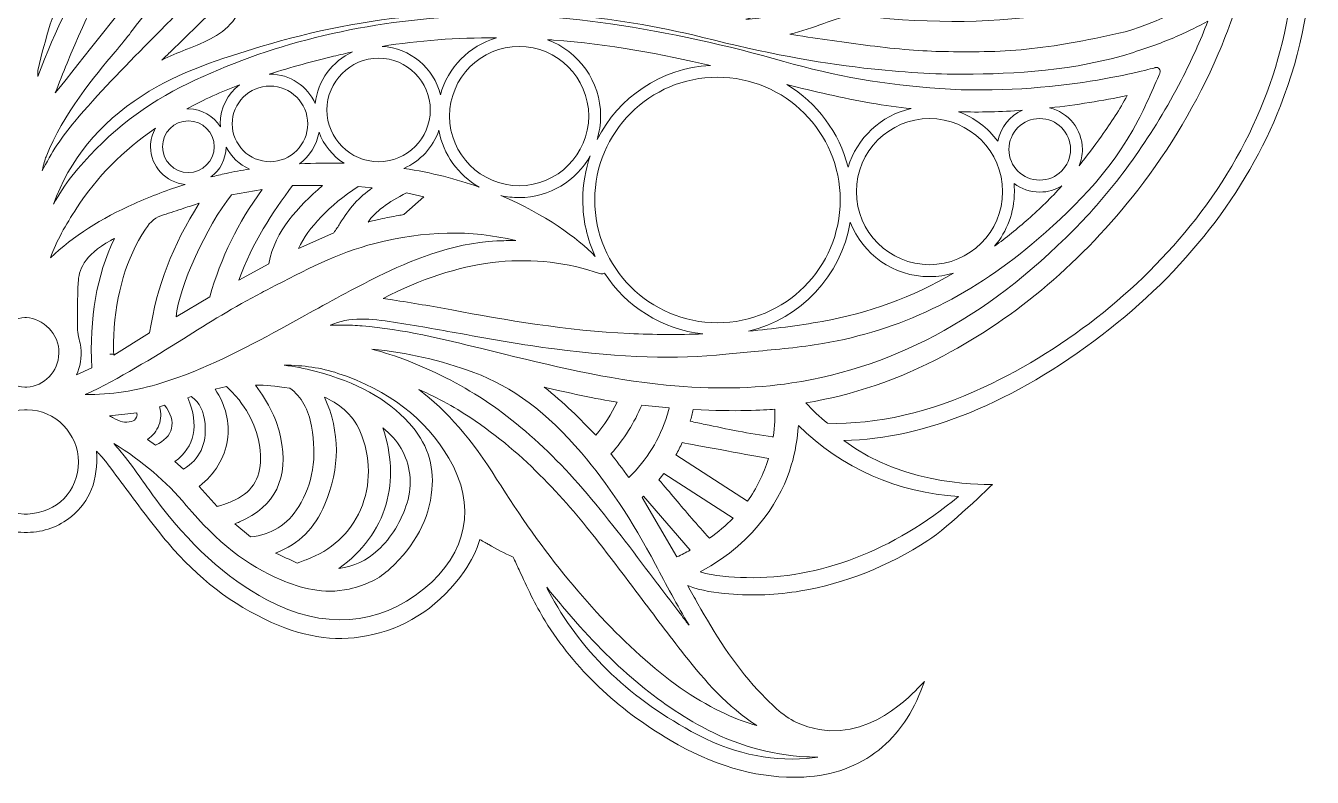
# Model space of a CAD drawing. Header units: millimetres. Extents: x -1149 to 2186, y 108 to 662.
# Drawn here: x 510.5 to 828.1, y 120.3 to 305.8 of the extents above; entities that cross this region are included whole.
import ezdxf

# ---------------------------------------------------------------- set-up
doc = ezdxf.new("R2010")
doc.units = ezdxf.units.MM
doc.header["$MEASUREMENT"] = 0
doc.layers.add('Layer 4', color=7, linetype='Continuous')

msp = doc.modelspace()

# ---------------------------------------------------------------- linework, layer by layer
at = {"layer": 'Layer 4', "lineweight": 0}
for points, knots in [([(827.94, 327.12), (827.94, 327.17), (827.94, 327.22), (827.92, 327.29), (828.01, 331.88), (826.6, 342.89), (826.6, 342.89), (826.6, 342.89), (791.05, 310.17), (742.73, 311.09), (735.01, 311.24), (726.81, 311.39), (718.32, 312.37), (730.85, 318.98), (742.76, 328.46), (755.7, 342.08), (764.54, 351.4), (772.45, 361.76), (780.09, 371.78), (780.09, 371.78), (781.32, 373.39), (781.32, 373.39), (785.52, 378.89), (796.55, 389.92), (796.55, 389.92), (796.34, 390.22), (790.96, 391.34), (789.13, 391.76), (782.79, 393.22), (776.4, 394.51), (769.99, 395.64), (758.45, 397.68), (746.84, 399.17), (735.17, 399.96), (737.12, 411.98), (736.38, 422.71), (732.94, 431.87), (730, 439.69), (725.11, 446.39), (718.4, 451.81), (713.27, 455.94), (704.45, 461.38), (691.22, 464.25), (698.81, 474.86), (717.15, 492.33), (717.15, 492.33), (717.15, 492.33), (716.86, 492.5), (716.86, 492.5), (712.16, 495.16), (707.01, 496.26), (702.46, 497.24), (681.59, 501.71), (659.68, 501.03), (635.49, 495.18), (635.49, 495.18), (635.45, 495.17), (635.37, 495.17), (627.82, 516.22), (614.32, 526.69), (604.23, 531.77), (595.03, 536.4), (587.09, 537.5), (584.38, 537.75), (584.38, 538.03), (584.39, 538.29), (584.41, 538.49), (584.4, 538.5), (584.38, 538.5), (584.37, 538.5), (584.19, 550.6), (581.59, 577.37), (581.59, 577.37), (581.59, 577.37), (573.92, 574.02), (570.82, 572.39), (570.82, 572.39), (570.05, 571.99), (570.05, 571.99), (567.87, 570.85), (564.57, 568.87), (561.67, 567.12), (561.39, 566.96), (561.13, 566.8), (560.86, 566.64), (560.86, 566.64), (558.8, 565.4), (558.34, 565.13), (558.41, 566.03), (558.51, 567.59), (558.66, 570.32), (558.83, 573.24), (559.02, 576.98), (558.96, 578.19), (558.73, 582.44), (558.46, 587.25), (558.07, 592), (557.23, 602.06), (554.32, 611.49), (549.42, 620.04), (541.02, 634.71), (529.28, 647.61), (513.53, 659.47), (513.12, 659.78), (510.45, 662.02), (510.45, 662.02), (510.45, 662.02), (507.79, 659.78), (507.37, 659.47), (491.62, 647.61), (479.88, 634.71), (471.48, 620.04), (466.58, 611.49), (463.67, 602.06), (462.83, 592), (462.44, 587.25), (462.18, 582.44), (461.95, 578.19), (461.88, 576.98), (462.07, 573.24), (462.24, 570.32), (462.4, 567.59), (462.49, 566.03), (462.56, 565.13), (462.1, 565.4), (460.04, 566.64), (460.04, 566.64), (459.78, 566.8), (459.51, 566.96), (459.24, 567.12), (456.33, 568.87), (453.04, 570.85), (450.85, 571.99), (450.85, 571.99), (450.08, 572.39), (450.08, 572.39), (446.98, 574.02), (439.32, 577.37), (439.32, 577.37), (439.32, 577.37), (436.71, 550.6), (436.53, 538.5), (436.52, 538.5), (436.5, 538.5), (436.49, 538.49), (436.51, 538.29), (436.52, 538.03), (436.52, 537.75), (433.81, 537.5), (425.87, 536.4), (416.67, 531.77), (406.58, 526.69), (393.08, 516.22), (385.53, 495.17), (385.46, 495.17), (385.41, 495.18), (385.41, 495.18), (361.23, 501.03), (339.32, 501.71), (318.44, 497.24), (313.89, 496.26), (308.74, 495.16), (304.04, 492.5), (304.04, 492.5), (303.75, 492.33), (303.75, 492.33), (303.75, 492.33), (322.09, 474.86), (329.68, 464.25), (316.45, 461.38), (307.63, 455.94), (302.5, 451.81), (295.79, 446.39), (290.9, 439.69), (287.97, 431.87), (284.53, 422.71), (283.78, 411.98), (285.73, 399.96), (274.07, 399.17), (262.45, 397.68), (250.91, 395.64), (244.5, 394.51), (238.11, 393.22), (231.77, 391.76), (229.95, 391.34), (224.56, 390.22), (224.35, 389.92), (224.35, 389.92), (235.39, 378.89), (239.58, 373.39), (239.58, 373.39), (240.81, 371.78), (240.81, 371.78), (248.45, 361.76), (256.36, 351.4), (265.2, 342.08), (278.14, 328.46), (290.06, 318.98), (302.58, 312.37), (294.1, 311.39), (285.89, 311.24), (278.17, 311.09), (229.85, 310.17), (194.3, 342.89), (194.3, 342.89), (194.3, 342.89), (192.9, 331.88), (192.98, 327.29), (192.97, 327.22), (192.96, 327.17), (192.96, 327.12), (192.76, 313.3), (195.34, 299.48), (200.62, 286.02), (209.02, 264.6), (224.26, 245.05), (244.67, 229.49), (266.65, 212.73), (288.1, 203.96), (308.43, 203.42), (293.15, 191.64), (271.72, 192.6), (271.72, 192.6), (271.72, 192.6), (282.7, 181.94), (287.66, 178.74), (297.63, 172.32), (308.2, 168.13), (319.07, 166.3), (324.97, 165.31), (330.93, 165.06), (336.8, 165.56), (339.98, 165.84), (343.62, 166.3), (346.99, 167.62), (346.13, 166.09), (345.31, 164.62), (344.48, 163.15), (340.39, 155.92), (335.76, 148.33), (329.66, 141.85), (326.61, 138.6), (323.63, 135.49), (320.12, 133.87), (304.85, 126.81), (292.47, 139.9), (290.22, 142.21), (290.22, 142.21), (288.52, 143.96), (288.52, 143.96), (288.52, 143.96), (289.41, 141.69), (289.41, 141.69), (291.98, 135.13), (295.79, 129.96), (300.74, 126.33), (305.97, 122.49), (312.35, 120.48), (319.71, 120.33), (320.04, 120.33), (320.38, 120.32), (320.72, 120.32), (330.82, 120.32), (340.83, 123.31), (351.28, 129.45), (364.5, 137.22), (374.9, 147.13), (382.18, 158.91), (384.66, 162.92), (386.68, 167.29), (388.64, 171.51), (389.12, 172.57), (389.61, 173.62), (390.11, 174.67), (392.3, 175.6), (394.27, 176.61), (396.12, 177.74), (396.37, 177.9), (396.67, 178.07), (396.99, 178.24), (397.41, 178.48), (397.88, 178.74), (398.33, 179.02), (399.1, 176.31), (400.39, 173.66), (402.16, 171.14), (407.95, 162.95), (415.55, 157.7), (424.77, 155.52), (432.86, 153.62), (441.03, 154.6), (449.74, 158.54), (459.45, 162.92), (468.05, 169.52), (475.31, 178.14), (478.95, 182.48), (482.39, 187.1), (485.71, 191.57), (487.33, 193.77), (489.02, 196.03), (490.7, 198.24), (491.21, 198.91), (491.8, 199.54), (492.54, 200.34), (492.67, 200.48), (492.81, 200.63), (492.95, 200.78), (492.57, 193.57), (494.57, 188.43), (499.18, 184.68), (502.32, 182.13), (505.97, 180.81), (510.03, 180.76), (510.03, 180.76), (510.38, 180.75), (510.38, 180.75), (510.38, 180.75), (510.38, 180.75), (510.38, 180.75), (510.38, 180.75), (510.45, 180.75), (510.45, 180.75), (510.45, 180.75), (510.53, 180.75), (510.53, 180.75), (510.53, 180.75), (510.53, 180.75), (510.53, 180.75), (510.53, 180.75), (510.87, 180.76), (510.87, 180.76), (514.93, 180.81), (518.58, 182.13), (521.72, 184.68), (526.34, 188.43), (528.34, 193.57), (527.96, 200.78), (528.1, 200.63), (528.23, 200.48), (528.37, 200.34), (529.1, 199.54), (529.69, 198.91), (530.2, 198.24), (531.89, 196.03), (533.57, 193.77), (535.2, 191.57), (538.52, 187.1), (541.95, 182.48), (545.6, 178.14), (552.85, 169.52), (561.45, 162.92), (571.16, 158.54), (579.87, 154.6), (588.04, 153.62), (596.13, 155.52), (605.35, 157.7), (612.96, 162.95), (618.74, 171.14), (620.51, 173.66), (621.8, 176.31), (622.58, 179.02), (623.03, 178.74), (623.49, 178.48), (623.91, 178.24), (624.23, 178.07), (624.53, 177.9), (624.79, 177.74), (626.63, 176.61), (628.6, 175.6), (630.8, 174.67), (631.29, 173.62), (631.78, 172.57), (632.27, 171.51), (634.22, 167.29), (636.24, 162.92), (638.72, 158.91), (646, 147.13), (656.4, 137.22), (669.62, 129.45), (680.07, 123.31), (690.08, 120.32), (700.18, 120.32), (700.52, 120.32), (700.86, 120.33), (701.2, 120.33), (708.55, 120.48), (714.93, 122.49), (720.16, 126.33), (725.11, 129.96), (728.93, 135.13), (731.49, 141.69), (731.49, 141.69), (732.38, 143.96), (732.38, 143.96), (732.38, 143.96), (730.68, 142.21), (730.68, 142.21), (728.44, 139.9), (716.06, 126.81), (700.79, 133.87), (697.27, 135.49), (694.29, 138.6), (691.24, 141.85), (685.15, 148.33), (680.52, 155.92), (676.42, 163.15), (675.59, 164.62), (674.77, 166.09), (673.91, 167.62), (677.28, 166.3), (680.92, 165.84), (684.1, 165.56), (689.97, 165.06), (695.93, 165.31), (701.83, 166.3), (712.71, 168.13), (723.28, 172.32), (733.24, 178.74), (738.2, 181.94), (749.18, 192.6), (749.18, 192.6), (749.18, 192.6), (727.76, 191.64), (712.47, 203.42), (732.81, 203.96), (754.25, 212.73), (776.23, 229.49), (796.65, 245.05), (811.88, 264.6), (820.28, 286.02), (825.56, 299.48), (828.14, 313.3), (827.94, 327.12)], [0, 0, 0, 0, 1, 1, 1, 2, 2, 2, 3, 3, 3, 4, 4, 4, 5, 5, 5, 6, 6, 6, 7, 7, 7, 8, 8, 8, 9, 9, 9, 10, 10, 10, 11, 11, 11, 12, 12, 12, 13, 13, 13, 14, 14, 14, 15, 15, 15, 16, 16, 16, 17, 17, 17, 18, 18, 18, 19, 19, 19, 20, 20, 20, 21, 21, 21, 22, 22, 22, 23, 23, 23, 24, 24, 24, 25, 25, 25, 26, 26, 26, 27, 27, 27, 28, 28, 28, 29, 29, 29, 30, 30, 30, 31, 31, 31, 32, 32, 32, 33, 33, 33, 34, 34, 34, 35, 35, 35, 36, 36, 36, 37, 37, 37, 38, 38, 38, 39, 39, 39, 40, 40, 40, 41, 41, 41, 42, 42, 42, 43, 43, 43, 44, 44, 44, 45, 45, 45, 46, 46, 46, 47, 47, 47, 48, 48, 48, 49, 49, 49, 50, 50, 50, 51, 51, 51, 52, 52, 52, 53, 53, 53, 54, 54, 54, 55, 55, 55, 56, 56, 56, 57, 57, 57, 58, 58, 58, 59, 59, 59, 60, 60, 60, 61, 61, 61, 62, 62, 62, 63, 63, 63, 64, 64, 64, 65, 65, 65, 66, 66, 66, 67, 67, 67, 68, 68, 68, 69, 69, 69, 70, 70, 70, 71, 71, 71, 72, 72, 72, 73, 73, 73, 74, 74, 74, 75, 75, 75, 76, 76, 76, 77, 77, 77, 78, 78, 78, 79, 79, 79, 80, 80, 80, 81, 81, 81, 82, 82, 82, 83, 83, 83, 84, 84, 84, 85, 85, 85, 86, 86, 86, 87, 87, 87, 88, 88, 88, 89, 89, 89, 90, 90, 90, 91, 91, 91, 92, 92, 92, 93, 93, 93, 94, 94, 94, 95, 95, 95, 96, 96, 96, 97, 97, 97, 98, 98, 98, 99, 99, 99, 100, 100, 100, 101, 101, 101, 102, 102, 102, 103, 103, 103, 104, 104, 104, 105, 105, 105, 106, 106, 106, 107, 107, 107, 108, 108, 108, 109, 109, 109, 110, 110, 110, 111, 111, 111, 112, 112, 112, 113, 113, 113, 114, 114, 114, 115, 115, 115, 116, 116, 116, 117, 117, 117, 118, 118, 118, 119, 119, 119, 120, 120, 120, 121, 121, 121, 122, 122, 122, 123, 123, 123, 124, 124, 124, 125, 125, 125, 126, 126, 126, 127, 127, 127, 128, 128, 128, 129, 129, 129, 130, 130, 130, 131, 131, 131, 132, 132, 132, 133, 133, 133, 134, 134, 134, 135, 135, 135, 136, 136, 136, 137, 137, 137, 138, 138, 138, 139, 139, 139, 140, 140, 140, 141, 141, 141, 142, 142, 142, 143, 143, 143, 144, 144, 144, 144]), ([(459.81, 338.94), (460.07, 345.43), (461.85, 351.95), (465.41, 359.45), (470.03, 369.15), (476.22, 377.52), (481.68, 384.41), (490.72, 395.86), (497.68, 405.07), (504.75, 419.4), (506.89, 423.74), (508.77, 428.41), (510.45, 433.59), (512.14, 428.41), (514.01, 423.74), (516.15, 419.4), (523.23, 405.07), (530.18, 395.86), (539.23, 384.41), (544.68, 377.52), (550.88, 369.15), (555.49, 359.45), (559.05, 351.95), (560.83, 345.43), (561.1, 338.94), (561.44, 330.54), (558.95, 322.89), (553.51, 315.57), (550.28, 311.23), (546.39, 307.32), (542.63, 303.53), (542.09, 302.99), (541.55, 302.44), (541.01, 301.9), (534.6, 295.41), (528.36, 289.02), (522.55, 282.17), (519.38, 278.44), (516.69, 274.35), (514.52, 269.96), (514.88, 271.61), (515.2, 272.78), (515.47, 273.47), (519.79, 284.25), (527.43, 293.33), (532.5, 299.35), (534.07, 301.21), (535.42, 302.82), (536.43, 304.17), (538.18, 306.52), (540.03, 308.88), (541.82, 311.15), (541.82, 311.15), (541.85, 311.18), (541.85, 311.18), (544.44, 314.47), (547.11, 317.87), (549.57, 321.37), (554.43, 328.27), (556.59, 335.7), (555.99, 343.44), (555.56, 349.07), (553.79, 354.31), (550.72, 359.03), (545.87, 366.51), (540.63, 373.78), (535.55, 380.82), (534.25, 382.63), (532.92, 384.44), (531.63, 386.18), (526.69, 392.88), (521.57, 399.81), (517.73, 407.35), (517.73, 407.35), (517.3, 408.19), (517.3, 408.19), (517.29, 408.2), (517.28, 408.22), (517.27, 408.23), (514.5, 412.99), (511.42, 422.79), (511.39, 422.89), (511.26, 423.3), (510.88, 423.58), (510.45, 423.58), (510.02, 423.58), (509.64, 423.3), (509.51, 422.89), (509.48, 422.79), (506.41, 412.99), (503.63, 408.23), (503.62, 408.22), (503.61, 408.2), (503.61, 408.19), (503.61, 408.19), (503.18, 407.34), (503.18, 407.34), (499.33, 399.81), (494.22, 392.88), (489.27, 386.18), (487.99, 384.44), (486.66, 382.63), (485.34, 380.81), (480.28, 373.78), (475.04, 366.51), (470.18, 359.03), (467.11, 354.31), (465.34, 349.07), (464.91, 343.44), (464.32, 335.7), (466.48, 328.27), (471.33, 321.37), (473.79, 317.87), (476.47, 314.47), (479.06, 311.18), (479.06, 311.18), (479.08, 311.15), (479.08, 311.15), (480.87, 308.88), (482.72, 306.52), (484.47, 304.17), (485.48, 302.82), (486.84, 301.21), (488.41, 299.34), (493.47, 293.33), (501.11, 284.25), (505.43, 273.47), (505.71, 272.78), (506.02, 271.61), (506.38, 269.96), (504.21, 274.35), (501.52, 278.44), (498.35, 282.17), (492.54, 289.02), (486.3, 295.41), (479.89, 301.9), (479.35, 302.44), (478.81, 302.99), (478.27, 303.53), (474.51, 307.32), (470.62, 311.23), (467.4, 315.57), (461.95, 322.89), (459.46, 330.54), (459.81, 338.94)], [0, 0, 0, 0, 1, 1, 1, 2, 2, 2, 3, 3, 3, 4, 4, 4, 5, 5, 5, 6, 6, 6, 7, 7, 7, 8, 8, 8, 9, 9, 9, 10, 10, 10, 11, 11, 11, 12, 12, 12, 13, 13, 13, 14, 14, 14, 15, 15, 15, 16, 16, 16, 17, 17, 17, 18, 18, 18, 19, 19, 19, 20, 20, 20, 21, 21, 21, 22, 22, 22, 23, 23, 23, 24, 24, 24, 25, 25, 25, 26, 26, 26, 27, 27, 27, 28, 28, 28, 29, 29, 29, 30, 30, 30, 31, 31, 31, 32, 32, 32, 33, 33, 33, 34, 34, 34, 35, 35, 35, 36, 36, 36, 37, 37, 37, 38, 38, 38, 39, 39, 39, 40, 40, 40, 41, 41, 41, 42, 42, 42, 43, 43, 43, 44, 44, 44, 45, 45, 45, 46, 46, 46, 47, 47, 47, 48, 48, 48, 48]), ([(758.87, 392.54), (768.55, 391.11), (783.52, 388.66), (788.46, 387.59), (785.38, 384.51), (777.61, 376), (774.49, 371.86), (774.49, 371.86), (774.44, 371.78), (774.44, 371.78), (773.6, 370.67), (772.76, 369.55), (771.91, 368.44), (764.08, 358.21), (753.46, 345.03), (740.77, 333.79), (727.96, 322.43), (715.32, 314.75), (702.13, 310.3), (697.02, 308.58), (692.53, 307.63), (688.25, 307.38), (688.33, 307.41), (688.41, 307.43), (688.49, 307.45), (688.49, 307.45), (688.65, 307.51), (688.65, 307.51), (694.33, 309.31), (699.7, 311.01), (705.11, 312.86), (722.01, 318.62), (735.98, 328.72), (747.83, 343.73), (756.68, 354.93), (774.94, 382.02), (775.13, 382.3), (775.31, 382.58), (775.34, 382.93), (775.21, 383.24), (774.97, 383.78), (774.7, 384.4), (768.41, 385.34), (764.79, 385.88), (759.86, 386.41), (754.5, 386.84), (741.91, 387.85), (729.78, 388.12), (722.06, 387.55), (711.63, 386.79), (700.76, 385.12), (688.84, 382.46), (666.32, 377.43), (644.64, 368.68), (624.39, 356.45), (603.34, 343.73), (583.53, 328.38), (565.54, 310.85), (565.2, 310.52), (564.8, 310.18), (564.39, 309.85), (563.59, 309.18), (562.76, 308.49), (562.11, 307.57), (559.23, 303.55), (554.87, 301.83), (550.26, 300.01), (550.26, 300.01), (550, 299.91), (550, 299.91), (548, 299.12), (546.06, 298.25), (544.1, 297.33), (544.7, 297.91), (545.3, 298.49), (545.9, 299.08), (545.9, 299.08), (545.92, 299.1), (545.92, 299.1), (552.43, 305.41), (558.57, 311.37), (564.88, 317.39), (570.3, 322.57), (576.63, 328.57), (583.11, 334.29), (607.05, 355.43), (628.35, 370.33), (650.16, 381.18), (662.2, 387.17), (673.34, 391.21), (684.22, 393.52), (693.07, 395.4), (701.96, 395.74), (709.48, 395.83), (710.71, 395.84), (711.94, 395.85), (713.17, 395.85), (728.62, 395.85), (743.97, 394.74), (758.87, 392.54)], [0, 0, 0, 0, 1, 1, 1, 2, 2, 2, 3, 3, 3, 4, 4, 4, 5, 5, 5, 6, 6, 6, 7, 7, 7, 8, 8, 8, 9, 9, 9, 10, 10, 10, 11, 11, 11, 12, 12, 12, 13, 13, 13, 14, 14, 14, 15, 15, 15, 16, 16, 16, 17, 17, 17, 18, 18, 18, 19, 19, 19, 20, 20, 20, 21, 21, 21, 22, 22, 22, 23, 23, 23, 24, 24, 24, 25, 25, 25, 26, 26, 26, 27, 27, 27, 28, 28, 28, 29, 29, 29, 30, 30, 30, 31, 31, 31, 32, 32, 32, 33, 33, 33, 33]), ([(513.4, 294.53), (513.43, 294.72), (513.47, 294.92), (513.51, 295.11), (517.02, 309.89), (522.51, 324.49), (529.84, 338.5), (533.15, 344.81), (536.97, 351.4), (542.52, 356.82), (543.18, 357.46), (543.89, 358.09), (544.65, 358.75), (547.32, 354.59), (549.1, 350.37), (550.09, 345.92), (550.08, 345.91), (550.08, 345.9), (550.07, 345.89), (541.7, 341.18), (534.58, 334), (528.32, 323.94), (522.67, 314.89), (517.87, 305.02), (513.4, 293.23), (513.4, 293.23), (513.4, 294.53), (513.4, 294.53)], [0, 0, 0, 0, 1, 1, 1, 2, 2, 2, 3, 3, 3, 4, 4, 4, 5, 5, 5, 6, 6, 6, 7, 7, 7, 8, 8, 8, 9, 9, 9, 9]), ([(550.6, 339.8), (550.65, 337.93), (550.21, 336.12), (549.74, 334.4), (548.39, 329.51), (545.85, 324.85), (541.51, 319.28), (535.06, 311), (524.38, 297.51), (517.76, 289.21), (518.69, 291.68), (519.64, 294.15), (520.65, 296.57), (525.73, 308.79), (530.55, 318.74), (537.55, 327.58), (541.9, 333.07), (545.98, 336.9), (550.6, 339.8)], [0, 0, 0, 0, 1, 1, 1, 2, 2, 2, 3, 3, 3, 4, 4, 4, 5, 5, 5, 6, 6, 6, 6]), ([(823.68, 325.2), (823.59, 302.55), (815.42, 279.32), (800.65, 259.77), (786.98, 241.67), (767.94, 226.33), (747.02, 216.57), (733.67, 210.34), (720.68, 207.35), (708.4, 207.68), (706.51, 209.26), (704.73, 210.95), (703.1, 212.73), (714.54, 214.56), (725.98, 218.47), (737.12, 224.37), (755.25, 233.96), (771.36, 247.71), (785.03, 265.22), (793.01, 275.46), (799.7, 286.77), (804.92, 298.84), (806.21, 301.81), (807.33, 304.88), (808.41, 307.86), (808.81, 308.96), (810.13, 314.56), (810.28, 315.19), (810.37, 315.57), (810.23, 315.96), (809.93, 316.19), (809.62, 316.43), (809.2, 316.46), (808.86, 316.28), (808.68, 316.18), (790.17, 306.3), (781.93, 304.33), (773.73, 302.36), (766.19, 300.99), (758.88, 300.14), (751.92, 299.33), (744.87, 299.31), (738.29, 299.4), (732.84, 299.47), (726.91, 299.9), (720.14, 300.72), (713.89, 301.48), (707.7, 302.4), (701.13, 303.38), (700.46, 303.48), (699.78, 303.58), (699.1, 303.68), (702.03, 304.52), (704.82, 305.36), (707.53, 306.39), (709.48, 307.14), (713.55, 308.42), (714.33, 308.56), (731.32, 306.32), (747.52, 306.29), (762.47, 308.48), (779.39, 310.95), (794.71, 316.28), (807.98, 324.31), (812.74, 327.18), (820.39, 333.06), (823.69, 335.63), (823.7, 333.03), (823.71, 328.52), (823.63, 325.78), (823.62, 325.59), (823.64, 325.4), (823.68, 325.2)], [0, 0, 0, 0, 1, 1, 1, 2, 2, 2, 3, 3, 3, 4, 4, 4, 5, 5, 5, 6, 6, 6, 7, 7, 7, 8, 8, 8, 9, 9, 9, 10, 10, 10, 11, 11, 11, 12, 12, 12, 13, 13, 13, 14, 14, 14, 15, 15, 15, 16, 16, 16, 17, 17, 17, 18, 18, 18, 19, 19, 19, 20, 20, 20, 21, 21, 21, 22, 22, 22, 23, 23, 23, 24, 24, 24, 24]), ([(668.62, 217.1), (654.18, 218.47), (639.88, 221.98), (626.05, 225.39), (626.05, 225.39), (623.09, 226.12), (623.09, 226.12), (613.5, 228.47), (603.58, 230.91), (593.49, 231.73), (592, 231.85), (590.43, 231.9), (588.54, 231.9), (587.56, 231.9), (586.58, 231.89), (585.6, 231.87), (590.3, 234.05), (595.86, 233.48), (601.23, 232.65), (606.75, 231.8), (612.34, 230.8), (617.79, 229.82), (625.39, 228.45), (633.25, 227.04), (641.04, 226.03), (657.93, 223.83), (670.96, 223.42), (683.31, 224.72), (685.64, 224.96), (688.02, 225.18), (690.35, 225.4), (695.92, 225.91), (701.67, 226.43), (707.29, 227.38), (726.01, 230.53), (743.38, 238.78), (758.91, 251.9), (768.05, 259.62), (778.33, 269.3), (785.17, 282.48), (787.09, 286.19), (790.38, 293.8), (790.52, 294.12), (790.67, 294.47), (790.61, 294.87), (790.35, 295.16), (790.1, 295.44), (789.71, 295.56), (789.34, 295.45), (789.1, 295.38), (764.58, 288.34), (736.18, 290.28), (722.77, 291.19), (710.17, 293.39), (697.64, 296.99), (683.71, 301), (669.32, 304.12), (654.87, 306.27), (641.45, 308.27), (627.92, 308.83), (614.65, 307.93), (590.46, 306.29), (568.27, 300.47), (548.69, 290.62), (538.5, 285.49), (529.47, 278.12), (521.84, 268.71), (520.09, 266.55), (518.66, 264.14), (517.32, 261.75), (521.21, 272.63), (528.54, 281.61), (539.19, 288.53), (548.37, 294.5), (559.06, 297.76), (568.49, 300.64), (581.38, 304.57), (594.85, 307.18), (608.53, 308.38), (631.74, 310.42), (654.99, 308.59), (677.64, 302.92), (693.14, 299.05), (705.78, 296.65), (717.44, 295.36), (727.16, 294.29), (734.98, 293.81), (742.03, 293.84), (754.62, 293.91), (769.45, 294.59), (783.97, 299.23), (788.22, 300.59), (791.89, 301.94), (795.18, 303.37), (797.6, 304.42), (799.9, 305.63), (802.34, 306.91), (800.53, 302.14), (798.37, 297.34), (795.76, 292.32), (788.88, 279.06), (780.7, 267.42), (771.46, 257.72), (749.61, 234.8), (726.1, 221.68), (699.6, 217.63), (690.22, 216.19), (680.08, 216.02), (668.62, 217.1)], [0, 0, 0, 0, 1, 1, 1, 2, 2, 2, 3, 3, 3, 4, 4, 4, 5, 5, 5, 6, 6, 6, 7, 7, 7, 8, 8, 8, 9, 9, 9, 10, 10, 10, 11, 11, 11, 12, 12, 12, 13, 13, 13, 14, 14, 14, 15, 15, 15, 16, 16, 16, 17, 17, 17, 18, 18, 18, 19, 19, 19, 20, 20, 20, 21, 21, 21, 22, 22, 22, 23, 23, 23, 24, 24, 24, 25, 25, 25, 26, 26, 26, 27, 27, 27, 28, 28, 28, 29, 29, 29, 30, 30, 30, 31, 31, 31, 32, 32, 32, 33, 33, 33, 34, 34, 34, 35, 35, 35, 36, 36, 36, 36]), ([(612.85, 288.71), (611.25, 295.33), (605.44, 300.32), (598.43, 300.7), (607.46, 302.16), (616.82, 302.87), (626.67, 302.82), (619.95, 300.86), (614.67, 295.48), (612.85, 288.71)], [0, 0, 0, 0, 1, 1, 1, 2, 2, 2, 3, 3, 3, 3]), ([(651.56, 277.72), (652.11, 279.55), (652.41, 281.49), (652.41, 283.5), (652.41, 292.13), (646.95, 299.5), (639.31, 302.36), (639.79, 302.33), (640.26, 302.3), (640.74, 302.27), (654.42, 301.28), (667.87, 298.71), (679.53, 296), (667.3, 295.37), (656.79, 288.09), (651.56, 277.72)], [0, 0, 0, 0, 1, 1, 1, 2, 2, 2, 3, 3, 3, 4, 4, 4, 5, 5, 5, 5]), ([(581.96, 286.59), (580.04, 290.86), (575.75, 293.85), (570.77, 293.85), (570.71, 293.85), (570.66, 293.84), (570.6, 293.84), (576.08, 295.62), (581.45, 297.04), (586.47, 298.27), (588.02, 298.65), (589.58, 299), (591.15, 299.33), (586.15, 297.07), (582.53, 292.27), (581.96, 286.59)], [0, 0, 0, 0, 1, 1, 1, 2, 2, 2, 3, 3, 3, 4, 4, 4, 5, 5, 5, 5]), ([(649.47, 283.5), (649.47, 274.03), (641.76, 266.32), (632.29, 266.32), (622.82, 266.32), (615.11, 274.03), (615.11, 283.5), (615.11, 292.97), (622.82, 300.68), (632.29, 300.68), (641.76, 300.68), (649.47, 292.97), (649.47, 283.5)], [0, 0, 0, 0, 1, 1, 1, 2, 2, 2, 3, 3, 3, 4, 4, 4, 4]), ([(584.83, 285.01), (584.83, 292.05), (590.55, 297.77), (597.59, 297.77), (604.63, 297.77), (610.35, 292.05), (610.35, 285.01), (610.35, 277.98), (604.63, 272.25), (597.59, 272.25), (590.55, 272.25), (584.83, 277.98), (584.83, 285.01)], [0, 0, 0, 0, 1, 1, 1, 2, 2, 2, 3, 3, 3, 4, 4, 4, 4]), ([(650.96, 262.8), (650.96, 279.51), (664.55, 293.1), (681.26, 293.1), (697.97, 293.1), (711.57, 279.51), (711.57, 262.8), (711.57, 246.09), (697.97, 232.49), (681.26, 232.49), (664.55, 232.49), (650.96, 246.09), (650.96, 262.8)], [0, 0, 0, 0, 1, 1, 1, 2, 2, 2, 3, 3, 3, 4, 4, 4, 4]), ([(558.5, 281.58), (558.5, 281.34), (558.51, 281.1), (558.52, 280.87), (556.87, 283.5), (553.94, 285.27), (550.61, 285.27), (550.48, 285.27), (550.35, 285.26), (550.22, 285.26), (554.46, 287.57), (558.83, 289.54), (563.21, 291.23), (560.35, 288.99), (558.5, 285.5), (558.5, 281.58)], [0, 0, 0, 0, 1, 1, 1, 2, 2, 2, 3, 3, 3, 4, 4, 4, 5, 5, 5, 5]), ([(570.77, 272.25), (565.63, 272.25), (561.44, 276.44), (561.44, 281.58), (561.44, 286.72), (565.63, 290.9), (570.77, 290.9), (575.91, 290.9), (580.09, 286.72), (580.09, 281.58), (580.09, 276.44), (575.91, 272.25), (570.77, 272.25)], [0, 0, 0, 0, 1, 1, 1, 2, 2, 2, 3, 3, 3, 4, 4, 4, 4]), ([(713.52, 270.86), (711.36, 279.48), (705.84, 286.77), (698.43, 291.26), (704.99, 289.61), (712.11, 287.96), (719.26, 286.71), (722.52, 286.14), (725.8, 285.69), (729.11, 285.34), (721.66, 283.7), (715.69, 278.1), (713.52, 270.86)], [0, 0, 0, 0, 1, 1, 1, 2, 2, 2, 3, 3, 3, 4, 4, 4, 4]), ([(763.28, 285.54), (770.03, 286.26), (776.35, 287.26), (782.42, 288.57), (780.62, 285.1), (778.47, 281.96), (776.09, 278.58), (774.27, 275.99), (772.44, 273.56), (770.58, 271.26), (771.1, 272.5), (771.38, 273.86), (771.38, 275.29), (771.38, 280.26), (767.92, 284.43), (763.28, 285.54)], [0, 0, 0, 0, 1, 1, 1, 2, 2, 2, 3, 3, 3, 4, 4, 4, 5, 5, 5, 5]), ([(751.65, 264.85), (751.65, 254.91), (743.56, 246.82), (733.62, 246.82), (723.67, 246.82), (715.58, 254.91), (715.58, 264.85), (715.58, 274.8), (723.67, 282.89), (733.62, 282.89), (743.56, 282.89), (751.65, 274.8), (751.65, 264.85)], [0, 0, 0, 0, 1, 1, 1, 2, 2, 2, 3, 3, 3, 4, 4, 4, 4]), ([(750.49, 277.3), (748.06, 280.58), (744.7, 283.14), (740.8, 284.56), (746.03, 284.42), (751.29, 284.54), (756.57, 284.93), (753.47, 283.55), (751.15, 280.72), (750.49, 277.3)], [0, 0, 0, 0, 1, 1, 1, 2, 2, 2, 3, 3, 3, 3]), ([(760.84, 282.89), (765.03, 282.89), (768.44, 279.48), (768.44, 275.29), (768.44, 271.09), (765.03, 267.69), (760.84, 267.69), (756.64, 267.69), (753.24, 271.09), (753.24, 275.29), (753.24, 279.48), (756.64, 282.89), (760.84, 282.89)], [0, 0, 0, 0, 1, 1, 1, 2, 2, 2, 3, 3, 3, 4, 4, 4, 4]), ([(516.55, 248.5), (518.05, 252.69), (520.27, 256.55), (523.05, 260.82), (528.05, 268.5), (534.45, 274.99), (542.48, 280.51), (541.72, 279.16), (541.28, 277.6), (541.28, 275.94), (541.28, 271.07), (545.04, 267.06), (549.81, 266.65), (545.7, 265.34), (541.54, 263.76), (537.25, 261.87), (529.04, 258.26), (522.24, 253.87), (516.55, 248.5)], [0, 0, 0, 0, 1, 1, 1, 2, 2, 2, 3, 3, 3, 4, 4, 4, 5, 5, 5, 6, 6, 6, 6]), ([(550.61, 282.32), (554.13, 282.32), (556.99, 279.46), (556.99, 275.94), (556.99, 272.42), (554.13, 269.56), (550.61, 269.56), (547.09, 269.56), (544.23, 272.42), (544.23, 275.94), (544.23, 279.46), (547.09, 282.32), (550.61, 282.32)], [0, 0, 0, 0, 1, 1, 1, 2, 2, 2, 3, 3, 3, 4, 4, 4, 4]), ([(603.82, 270.6), (607.88, 272.36), (611.05, 275.79), (612.47, 280.02), (613.53, 274), (617.27, 268.89), (622.41, 265.98), (616.86, 267.94), (610.66, 269.56), (603.82, 270.6)], [0, 0, 0, 0, 1, 1, 1, 2, 2, 2, 3, 3, 3, 3]), ([(582.87, 279.55), (584.05, 276.37), (586.24, 273.67), (589.05, 271.84), (585.27, 271.94), (581.61, 271.89), (578.04, 271.7), (580.55, 273.56), (582.33, 276.35), (582.87, 279.55)], [0, 0, 0, 0, 1, 1, 1, 2, 2, 2, 3, 3, 3, 3]), ([(559.93, 275.84), (561.2, 273.46), (563.22, 271.54), (565.68, 270.42), (563.74, 270.11), (561.82, 269.75), (559.92, 269.35), (558.68, 269.08), (557.44, 268.79), (556.19, 268.48), (558.44, 270.16), (559.9, 272.83), (559.93, 275.84)], [0, 0, 0, 0, 1, 1, 1, 2, 2, 2, 3, 3, 3, 4, 4, 4, 4]), ([(632.29, 263.38), (639.83, 263.38), (646.41, 267.55), (649.86, 273.71), (648.66, 270.29), (648.01, 266.62), (648.01, 262.8), (648.01, 257.83), (649.11, 253.11), (651.08, 248.87), (646.66, 253.39), (638.8, 259.23), (627.8, 263.89), (629.25, 263.56), (630.75, 263.38), (632.29, 263.38)], [0, 0, 0, 0, 1, 1, 1, 2, 2, 2, 3, 3, 3, 4, 4, 4, 5, 5, 5, 5]), ([(754.59, 264.85), (754.59, 265.53), (754.56, 266.2), (754.49, 266.87), (756.26, 265.53), (758.46, 264.74), (760.84, 264.74), (762.85, 264.74), (764.73, 265.31), (766.33, 266.29), (763.63, 263.31), (760.87, 260.58), (758.01, 258.09), (755.27, 255.69), (752.51, 253.47), (749.71, 251.41), (752.75, 255.05), (754.59, 259.74), (754.59, 264.85)], [0, 0, 0, 0, 1, 1, 1, 2, 2, 2, 3, 3, 3, 4, 4, 4, 5, 5, 5, 6, 6, 6, 6]), ([(561.27, 264.03), (561.27, 264.03), (568.84, 265.37), (568.84, 265.37), (562.82, 257.12), (558.68, 248.65), (555.9, 238.93), (555.9, 238.93), (547.56, 233.98), (547.56, 233.98), (548.34, 241.41), (555.03, 256.27), (561.27, 264.03)], [0, 0, 0, 0, 1, 1, 1, 2, 2, 2, 3, 3, 3, 4, 4, 4, 4]), ([(576.35, 266.36), (576.35, 266.36), (583.7, 266.36), (583.7, 266.36), (577.65, 260.87), (572.09, 255.5), (570.48, 247.01), (570.48, 247.01), (563.07, 242.98), (563.07, 242.98), (566.38, 252.3), (571.37, 259.72), (576.35, 266.36)], [0, 0, 0, 0, 1, 1, 1, 2, 2, 2, 3, 3, 3, 4, 4, 4, 4]), ([(592.5, 266.12), (592.5, 266.12), (595.97, 265.8), (595.97, 265.8), (594.42, 264.57), (592.96, 263.37), (591.67, 261.96), (590.3, 260.46), (589.19, 258.76), (588.02, 256.95), (587.55, 256.22), (587.06, 255.47), (586.54, 254.69), (586.54, 254.69), (577.81, 250.85), (577.81, 250.85), (580.2, 255.98), (585.41, 261.43), (592.5, 266.12)], [0, 0, 0, 0, 1, 1, 1, 2, 2, 2, 3, 3, 3, 4, 4, 4, 5, 5, 5, 6, 6, 6, 6]), ([(604.51, 264.53), (604.51, 264.53), (608.78, 263.6), (608.78, 263.6), (608.78, 263.6), (603.78, 259.18), (603.78, 259.18), (603.37, 259.11), (602.94, 259.03), (602.5, 258.95), (602.5, 258.95), (602.46, 258.94), (602.46, 258.94), (601.01, 258.69), (599.52, 258.42), (597.99, 258.09), (596.98, 257.87), (596, 257.62), (594.99, 257.36), (596.7, 259.85), (599.93, 262.3), (604.51, 264.53)], [0, 0, 0, 0, 1, 1, 1, 2, 2, 2, 3, 3, 3, 4, 4, 4, 5, 5, 5, 6, 6, 6, 7, 7, 7, 7]), ([(531.19, 224.72), (531.19, 224.72), (532.17, 224.75), (532.17, 224.75), (532.15, 226.46), (532.13, 227.93), (532.2, 229.37), (532.72, 239.78), (535.27, 248.36), (540.01, 255.6), (541.26, 257.53), (542.6, 258.58), (544.46, 259.13), (546.16, 259.63), (547.85, 260.2), (549.5, 260.75), (550.74, 261.17), (552.02, 261.6), (553.29, 261.99), (546.72, 251.66), (542.81, 241.43), (541.05, 229.99), (541.05, 229.99), (532.17, 224.49), (532.17, 224.49), (532.17, 224.57), (532.17, 224.65), (532.17, 224.73), (532.17, 224.73), (531.19, 224.72), (531.19, 224.72), (531.19, 224.72), (531.19, 224.72), (531.19, 224.72)], [0, 0, 0, 0, 1, 1, 1, 2, 2, 2, 3, 3, 3, 4, 4, 4, 5, 5, 5, 6, 6, 6, 7, 7, 7, 8, 8, 8, 9, 9, 9, 10, 10, 10, 11, 11, 11, 11]), ([(525.16, 214.76), (533.68, 218.77), (541.64, 223.73), (549.38, 228.56), (555.61, 232.45), (562.05, 236.47), (568.65, 239.9), (569.37, 240.27), (570.09, 240.65), (570.81, 241.02), (579.03, 245.31), (587.53, 249.73), (596.67, 252.08), (608.95, 255.22), (620.39, 255.46), (631.44, 252.79), (629.88, 252.78), (628.35, 252.75), (626.81, 252.68), (615.33, 252.11), (605.13, 247.72), (597.53, 243.96), (591.38, 240.92), (585.28, 237.55), (579.39, 234.29), (577.4, 233.19), (575.41, 232.09), (573.42, 231), (564.34, 226.04), (554.59, 220.92), (544.06, 217.65), (537.68, 215.67), (531.46, 214.72), (525.16, 214.76)], [0, 0, 0, 0, 1, 1, 1, 2, 2, 2, 3, 3, 3, 4, 4, 4, 5, 5, 5, 6, 6, 6, 7, 7, 7, 8, 8, 8, 9, 9, 9, 10, 10, 10, 11, 11, 11, 11]), ([(714.05, 257.29), (717.09, 249.45), (724.71, 243.87), (733.62, 243.87), (735.68, 243.87), (737.67, 244.18), (739.55, 244.73), (729.33, 238.8), (718.6, 234.87), (707.14, 232.83), (701.14, 231.77), (695.05, 230.97), (688.9, 230.43), (701.81, 233.48), (711.84, 244.08), (714.05, 257.29)], [0, 0, 0, 0, 1, 1, 1, 2, 2, 2, 3, 3, 3, 4, 4, 4, 5, 5, 5, 5]), ([(526.76, 221.34), (526.76, 221.34), (523, 219.63), (523, 219.63), (523.82, 221.59), (524.4, 223.9), (524.06, 226.45), (523.97, 227.14), (523.81, 227.8), (523.65, 228.43), (523.46, 229.22), (523.27, 229.97), (523.26, 230.66), (523.19, 234.6), (523.24, 238.53), (523.41, 242.36), (523.54, 245.41), (524.6, 249.04), (531.44, 252.81), (531.74, 252.98), (532.03, 253.14), (532.34, 253.3), (527.94, 244), (526.16, 233.75), (526.76, 221.34)], [0, 0, 0, 0, 1, 1, 1, 2, 2, 2, 3, 3, 3, 4, 4, 4, 5, 5, 5, 6, 6, 6, 7, 7, 7, 8, 8, 8, 8]), ([(650.84, 245.08), (650.84, 245.08), (652.49, 244.57), (652.49, 244.57), (652.79, 244.48), (653.12, 244.54), (653.37, 244.73), (658.69, 236.54), (667.5, 230.84), (677.68, 229.74), (671.66, 229.53), (665.6, 229.56), (659.51, 229.84), (644.16, 230.55), (628.75, 233.17), (615.7, 235.65), (610.84, 236.57), (605.88, 237.37), (601.05, 238.14), (600.26, 238.27), (599.47, 238.4), (598.68, 238.52), (617.64, 248.15), (634.27, 250.23), (650.84, 245.08)], [0, 0, 0, 0, 1, 1, 1, 2, 2, 2, 3, 3, 3, 4, 4, 4, 5, 5, 5, 6, 6, 6, 7, 7, 7, 8, 8, 8, 8]), ([(510.24, 233.81), (510.24, 233.81), (510.45, 233.82), (510.45, 233.82), (510.45, 233.82), (510.66, 233.81), (510.66, 233.81), (514.6, 233.54), (518.85, 229.84), (518.64, 224.96), (518.44, 220.37), (515.11, 216.85), (510.71, 216.59), (510.71, 216.59), (510.45, 216.58), (510.45, 216.58), (510.45, 216.58), (510.19, 216.59), (510.19, 216.59), (505.8, 216.85), (502.46, 220.37), (502.26, 224.96), (502.05, 229.84), (506.3, 233.54), (510.24, 233.81)], [0, 0, 0, 0, 1, 1, 1, 2, 2, 2, 3, 3, 3, 4, 4, 4, 5, 5, 5, 6, 6, 6, 7, 7, 7, 8, 8, 8, 8]), ([(674.27, 157.82), (673.65, 158.62), (673.03, 159.42), (672.43, 160.21), (670.47, 162.77), (668.5, 165.38), (666.59, 167.91), (666.59, 167.91), (666.49, 168.04), (666.49, 168.04), (661.25, 174.98), (655.83, 182.16), (650.17, 188.97), (638.79, 202.67), (627.02, 212.47), (614.2, 218.92), (607.9, 222.09), (601.85, 224.43), (595.94, 225.98), (604.53, 225.17), (612.96, 223.24), (621.11, 220.23), (630.67, 216.69), (639.12, 210.38), (647.68, 200.38), (654.19, 192.78), (660.17, 183.77), (665.94, 172.83), (668.53, 167.91), (671.28, 162.84), (674.27, 157.82)], [0, 0, 0, 0, 1, 1, 1, 2, 2, 2, 3, 3, 3, 4, 4, 4, 5, 5, 5, 6, 6, 6, 7, 7, 7, 8, 8, 8, 9, 9, 9, 10, 10, 10, 10]), ([(608.78, 166.81), (597.59, 157.66), (583.82, 156.71), (569.98, 164.14), (559.84, 169.58), (550.79, 177.8), (542.31, 189.28), (541.37, 190.56), (540.43, 191.88), (539.52, 193.19), (538.11, 195.19), (536.65, 197.26), (535.1, 199.23), (534.18, 200.39), (533.23, 201.52), (532.23, 202.66), (539.22, 198.41), (545.08, 193.4), (550.09, 187.43), (557.72, 178.33), (565.18, 172.48), (573.56, 169.03), (578.26, 167.09), (583.93, 165.31), (590.33, 166.78), (594.62, 167.78), (597.82, 169.36), (600.4, 171.76), (606.65, 177.58), (610.04, 183.98), (610.77, 191.33), (611.37, 197.45), (609.46, 202.98), (605.09, 207.78), (599.6, 213.8), (592.42, 217.75), (581.81, 220.57), (579.32, 221.23), (576.81, 221.71), (574.23, 222.01), (578.99, 222.04), (583.41, 221.38), (587.56, 220.01), (600.13, 215.84), (609.09, 208.98), (614.95, 199.04), (621.82, 187.38), (619.57, 175.63), (608.78, 166.81)], [0, 0, 0, 0, 1, 1, 1, 2, 2, 2, 3, 3, 3, 4, 4, 4, 5, 5, 5, 6, 6, 6, 7, 7, 7, 8, 8, 8, 9, 9, 9, 10, 10, 10, 11, 11, 11, 12, 12, 12, 13, 13, 13, 14, 14, 14, 15, 15, 15, 16, 16, 16, 16]), ([(560.27, 203.56), (560.9, 207.81), (559.82, 212.22), (557.21, 216.12), (557.21, 216.12), (560.04, 216.74), (560.04, 216.74), (560.26, 216.52), (560.47, 216.31), (560.68, 216.1), (561.54, 215.27), (562.42, 214.4), (563.12, 213.48), (566.71, 208.71), (568.45, 203.97), (568.44, 199), (568.43, 193.82), (566.16, 190.44), (561.28, 188.36), (560.44, 188), (559.54, 187.72), (558.48, 187.39), (558.23, 187.31), (557.96, 187.22), (557.69, 187.14), (557.69, 187.14), (553.27, 192.12), (553.27, 192.12), (557.2, 195.18), (559.61, 199.11), (560.27, 203.56)], [0, 0, 0, 0, 1, 1, 1, 2, 2, 2, 3, 3, 3, 4, 4, 4, 5, 5, 5, 6, 6, 6, 7, 7, 7, 8, 8, 8, 9, 9, 9, 10, 10, 10, 10]), ([(577.86, 187.11), (575.05, 182.62), (571.15, 180.18), (565.93, 179.65), (565.93, 179.65), (562.12, 182.89), (562.12, 182.89), (562.5, 183.03), (562.87, 183.18), (563.24, 183.34), (572.13, 187.22), (575.45, 194.1), (573.4, 204.35), (572.61, 208.26), (570.47, 212.64), (567.17, 217.1), (569.93, 217.09), (571.73, 216.93), (575.69, 216.32), (578.51, 214.25), (580.31, 211.09), (581.04, 206.95), (582.4, 199.2), (581.36, 192.71), (577.86, 187.11)], [0, 0, 0, 0, 1, 1, 1, 2, 2, 2, 3, 3, 3, 4, 4, 4, 5, 5, 5, 6, 6, 6, 7, 7, 7, 8, 8, 8, 8]), ([(691, 133.06), (688.42, 133.79), (685.88, 134.74), (683.25, 135.94), (676.58, 139), (670.08, 143.38), (663.38, 149.31), (650.25, 160.94), (638.26, 175.53), (626.74, 193.92), (620.7, 203.55), (614.46, 210.76), (607.5, 216.04), (612.23, 213.98), (616.84, 211.4), (621.46, 208.27), (634.97, 199.07), (645.21, 186.96), (652.61, 177.43), (655.79, 173.35), (658.95, 169.14), (662.01, 165.07), (665.62, 160.27), (669.35, 155.31), (673.14, 150.49), (678.14, 144.15), (683.74, 137.7), (691, 133.06)], [0, 0, 0, 0, 1, 1, 1, 2, 2, 2, 3, 3, 3, 4, 4, 4, 5, 5, 5, 6, 6, 6, 7, 7, 7, 8, 8, 8, 9, 9, 9, 9]), ([(651.21, 204.71), (647.41, 208.74), (643.31, 212.88), (638.44, 216.61), (643.65, 215.39), (651.7, 213.58), (656.46, 212.92), (655.11, 209.97), (653.35, 207.21), (651.21, 204.71)], [0, 0, 0, 0, 1, 1, 1, 2, 2, 2, 3, 3, 3, 3]), ([(550.52, 213.93), (550.52, 213.93), (551.3, 214.27), (551.3, 214.27), (553.39, 212.82), (554.48, 210.66), (554.73, 207.51), (555.14, 202.46), (553.45, 198.89), (549.43, 196.34), (549.43, 196.34), (547.29, 198.23), (547.29, 198.23), (552.24, 201.95), (553.29, 207.11), (550.52, 213.93)], [0, 0, 0, 0, 1, 1, 1, 2, 2, 2, 3, 3, 3, 4, 4, 4, 5, 5, 5, 5]), ([(584.24, 214.11), (587.14, 212.94), (591.3, 209.88), (592.99, 205.82), (595.72, 199.3), (595.76, 192.39), (593.11, 186.35), (590.6, 180.62), (585.84, 176.23), (579.72, 174.01), (579.24, 173.83), (578.75, 173.66), (578.1, 173.43), (578.1, 173.43), (577.45, 173.2), (577.45, 173.2), (575.81, 173.95), (573.7, 174.92), (572.16, 175.63), (578.13, 178.03), (581.73, 181.65), (584.3, 187.7), (588.12, 196.67), (588.1, 205.55), (584.24, 214.11)], [0, 0, 0, 0, 1, 1, 1, 2, 2, 2, 3, 3, 3, 4, 4, 4, 5, 5, 5, 6, 6, 6, 7, 7, 7, 8, 8, 8, 8]), ([(510.87, 185.29), (510.86, 185.29), (510.84, 185.29), (510.83, 185.29), (510.83, 185.29), (510.45, 185.28), (510.45, 185.28), (510.45, 185.28), (510.07, 185.29), (510.07, 185.29), (510.06, 185.29), (510.06, 185.29), (510.05, 185.29), (510.04, 185.29), (510.04, 185.29), (510.03, 185.29), (502.73, 185.56), (497.43, 190.96), (497.44, 198.13), (497.44, 205.15), (503.13, 210.93), (510.11, 211.01), (510.11, 211.01), (510.44, 211.01), (510.44, 211.01), (510.44, 211.01), (510.79, 211.01), (510.79, 211.01), (517.77, 210.93), (523.46, 205.15), (523.46, 198.13), (523.47, 190.96), (518.17, 185.56), (510.87, 185.29)], [0, 0, 0, 0, 1, 1, 1, 2, 2, 2, 3, 3, 3, 4, 4, 4, 5, 5, 5, 6, 6, 6, 7, 7, 7, 8, 8, 8, 9, 9, 9, 10, 10, 10, 11, 11, 11, 11]), ([(531.16, 209.52), (531.16, 209.52), (537.87, 210.3), (537.87, 210.3), (537.97, 209.94), (537.95, 209.54), (537.79, 209.17), (537.57, 208.62), (537.11, 208.23), (536.55, 208.11), (535.02, 207.78), (533.6, 208.06), (532.08, 208.99), (531.77, 209.17), (531.47, 209.35), (531.16, 209.52)], [0, 0, 0, 0, 1, 1, 1, 2, 2, 2, 3, 3, 3, 4, 4, 4, 5, 5, 5, 5]), ([(543.52, 211.72), (543.52, 211.72), (544.74, 212.18), (544.74, 212.18), (546.27, 210.2), (546.87, 208.17), (546.45, 206.41), (546.04, 204.71), (544.65, 203.25), (542.53, 202.28), (542.53, 202.28), (540.51, 203.71), (540.51, 203.71), (541.82, 204.59), (542.81, 205.81), (543.35, 207.24), (543.9, 208.69), (543.95, 210.28), (543.52, 211.72)], [0, 0, 0, 0, 1, 1, 1, 2, 2, 2, 3, 3, 3, 4, 4, 4, 5, 5, 5, 6, 6, 6, 6]), ([(662.55, 212.18), (664.84, 211.92), (667.12, 211.7), (669.34, 211.52), (669.18, 210.89), (669.02, 210.29), (668.83, 209.69), (667.04, 203.82), (663.86, 198.65), (659.38, 194.32), (657.89, 196.3), (655.98, 198.81), (655.19, 199.86), (655.17, 199.89), (655.14, 199.92), (655.12, 199.95), (655.09, 199.98), (655.03, 200.04), (654.97, 200.13), (658.21, 203.75), (660.76, 207.8), (662.55, 212.18)], [0, 0, 0, 0, 1, 1, 1, 2, 2, 2, 3, 3, 3, 4, 4, 4, 5, 5, 5, 6, 6, 6, 7, 7, 7, 7]), ([(678.2, 207.41), (677, 207.66), (675.77, 207.92), (674.53, 208.18), (674.81, 209.13), (675.07, 210.11), (675.29, 211.1), (686.01, 210.49), (692.76, 210.93), (695.4, 211.17), (695.47, 209.41), (695.43, 207.04), (695.02, 204.27), (694.96, 204.29), (694.9, 204.31), (694.84, 204.32), (689.11, 205.12), (683.57, 206.28), (678.2, 207.41)], [0, 0, 0, 0, 1, 1, 1, 2, 2, 2, 3, 3, 3, 4, 4, 4, 5, 5, 5, 6, 6, 6, 6]), ([(598.61, 206.52), (602.49, 203.56), (604.68, 199.77), (605.28, 195.02), (605.56, 192.81), (605.32, 190.27), (604.63, 188.07), (603.19, 183.44), (600.75, 179.5), (597.41, 176.37), (594.63, 173.78), (591.51, 172.32), (587.76, 171.88), (593.62, 176.02), (597.63, 181.42), (599.43, 187.68), (601.15, 193.62), (600.86, 200.08), (598.61, 206.52)], [0, 0, 0, 0, 1, 1, 1, 2, 2, 2, 3, 3, 3, 4, 4, 4, 5, 5, 5, 6, 6, 6, 6]), ([(740.78, 189.64), (724.82, 176.28), (706.31, 169.18), (688.43, 169.59), (684.54, 169.68), (680.52, 169.93), (677, 171.02), (691.33, 178.78), (697.15, 189.52), (699.5, 197.33), (700.46, 200.52), (701.04, 203.8), (701.24, 207.12), (711.81, 196.68), (725.99, 190.41), (740.78, 189.64)], [0, 0, 0, 0, 1, 1, 1, 2, 2, 2, 3, 3, 3, 4, 4, 4, 5, 5, 5, 5]), ([(671, 199.88), (671.55, 200.87), (672.07, 201.89), (672.54, 202.91), (675.67, 202.34), (687.46, 200.17), (693.84, 198.97), (692.68, 195.15), (690.94, 191.61), (688.65, 188.44), (688.65, 188.44), (671, 199.88), (671, 199.88)], [0, 0, 0, 0, 1, 1, 1, 2, 2, 2, 3, 3, 3, 4, 4, 4, 4]), ([(668.01, 195.3), (668.01, 195.3), (685.1, 184.23), (685.1, 184.23), (683.39, 182.49), (681.45, 180.85), (679.31, 179.34), (676.28, 182.57), (673.49, 185.87), (670.78, 189.07), (669.62, 190.45), (668.21, 192.11), (666.79, 193.75), (667.21, 194.26), (667.62, 194.78), (668.01, 195.3)], [0, 0, 0, 0, 1, 1, 1, 2, 2, 2, 3, 3, 3, 4, 4, 4, 5, 5, 5, 5]), ([(671.27, 174.72), (671.27, 174.72), (662.65, 189.37), (662.65, 189.37), (662.77, 189.48), (662.9, 189.6), (663.02, 189.72), (663.02, 189.72), (674.52, 176.37), (674.52, 176.37), (673.47, 175.79), (672.38, 175.24), (671.27, 174.72)], [0, 0, 0, 0, 1, 1, 1, 2, 2, 2, 3, 3, 3, 4, 4, 4, 4]), ([(703.35, 125.36), (704.25, 125.31), (705.16, 125.3), (706.06, 125.32), (705.15, 125.16), (704.22, 125.05), (703.28, 124.97), (693.69, 124.19), (684.37, 126.37), (674.78, 131.65), (658.69, 140.51), (647.17, 151.84), (639.57, 166.28), (639.41, 166.59), (639.25, 166.91), (639.09, 167.23), (640.39, 165.63), (641.68, 164.06), (642.99, 162.5), (654.51, 148.75), (665.46, 139.29), (677.46, 132.73), (685.46, 128.36), (694.17, 125.88), (703.35, 125.36)], [0, 0, 0, 0, 1, 1, 1, 2, 2, 2, 3, 3, 3, 4, 4, 4, 5, 5, 5, 6, 6, 6, 7, 7, 7, 8, 8, 8, 8])]:
    msp.add_open_spline(points, degree=3, knots=knots, dxfattribs=at)

doc.saveas('drawing.dxf')
